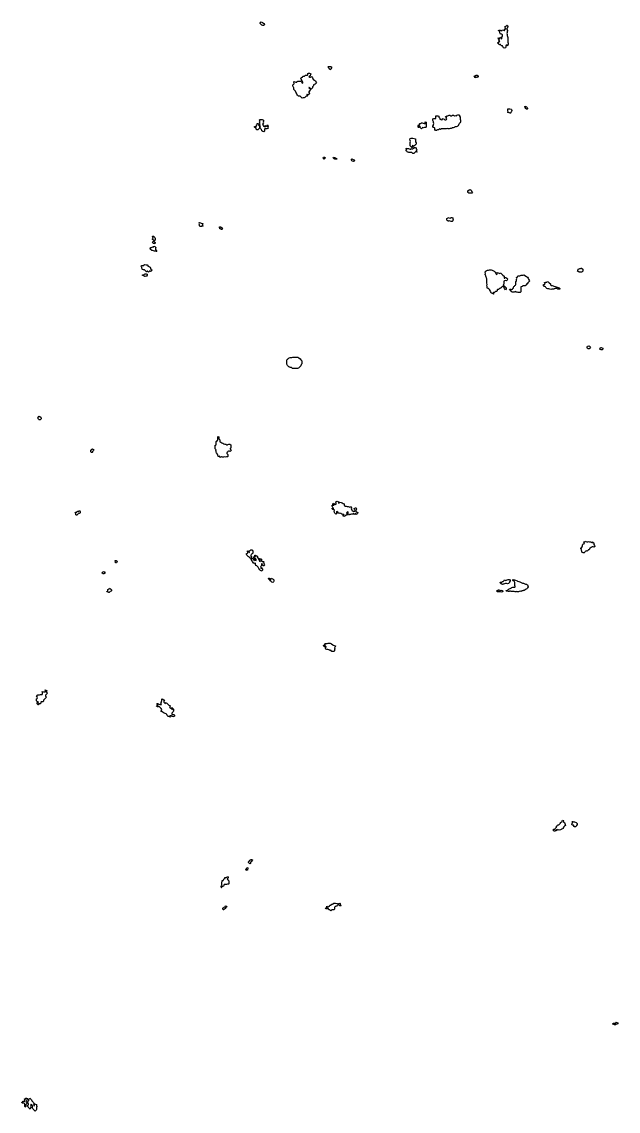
# Model space of a CAD drawing. Extents: x 450006 to 454999, y 6465006 to 6474995.
# Drawn here: x 451222 to 452432, y 6472758 to 6474967 of the extents above; entities that cross this region are included whole.
import ezdxf

# ---------------------------------------------------------------- set-up
doc = ezdxf.new("R2010")
doc.units = 0

msp = doc.modelspace()

# ---------------------------------------------------------------- linework, layer by layer
at = {"layer": '1010'}
for points in [[(451707, 6474961.48), (451705.62, 6474963), (451705.54, 6474964.44), (451705.94, 6474965), (451706.26, 6474965.72), (451707.38, 6474966.6), (451710.46, 6474965), (451712.36, 6474963.62), (451713.64, 6474963), (451714.06, 6474961), (451713, 6474959.7), (451712.72, 6474959.26), (451711, 6474959.12), (451710.74, 6474959.24), (451709, 6474959.74), (451707.66, 6474961), (451707, 6474961.48), (451707, 6474961.48)], [(452189, 6474921.58), (452187.58, 6474923), (452187.58, 6474924.4), (452189, 6474924.4), (452189.6, 6474924.38), (452189.34, 6474926.64), (452191.46, 6474926.52), (452191, 6474927.98), (452189.98, 6474930), (452189, 6474931.9), (452188.22, 6474933.76), (452190.08, 6474933), (452191.98, 6474932), (452191.98, 6474934), (452192.42, 6474935.56), (452194.12, 6474935), (452193.74, 6474933), (452195.94, 6474932.04), (452195.96, 6474934.02), (452195.76, 6474936.22), (452197.42, 6474936.56), (452197.4, 6474938.58), (452197, 6474939.98), (452195, 6474941.58), (452193, 6474941.82), (452191.82, 6474944.16), (452191.98, 6474946), (452191, 6474947.82), (452189, 6474947.98), (452188.74, 6474949.24), (452190.48, 6474949.5), (452192.58, 6474949.4), (452194, 6474949), (452195.98, 6474948), (452196.44, 6474949.54), (452197.66, 6474950.32), (452200.36, 6474949), (452201.32, 6474948.66), (452201.74, 6474950.24), (452201.98, 6474952), (452203.82, 6474952.16), (452203, 6474953.46), (452201.92, 6474956.06), (452202.62, 6474957.36), (452203.98, 6474958), (452205.32, 6474958.66), (452206.46, 6474959.52), (452207.32, 6474959), (452208, 6474957), (452207.32, 6474955), (452207, 6474954.46), (452205.62, 6474953), (452205.74, 6474951), (452207.22, 6474949), (452207, 6474947.82), (452206.74, 6474947), (452206.62, 6474945), (452206.1, 6474943), (452206.28, 6474941), (452206.76, 6474939), (452207.52, 6474937), (452207.82, 6474935), (452207.78, 6474933), (452208, 6474931), (452207.64, 6474929), (452207.66, 6474927), (452207.88, 6474925), (452208.74, 6474923), (452208.64, 6474921), (452207.24, 6474919), (452207, 6474918.16), (452205, 6474919.34), (452204.34, 6474919), (452204, 6474917), (452203.78, 6474915), (452203, 6474914.12), (452201, 6474913.38), (452199, 6474913.52), (452197.52, 6474916.46), (452197, 6474917.64), (452195, 6474917.94), (452193.86, 6474919), (452193, 6474920.22), (452191.76, 6474920.22), (452191, 6474919.98), (452189.98, 6474921), (452189, 6474921.58), (452189, 6474921.58)], [(451845, 6474872.28), (451844.3, 6474873), (451844.12, 6474873.86), (451843.64, 6474875), (451843.94, 6474876.04), (451846.06, 6474875.92), (451848.14, 6474875.84), (451850.32, 6474875), (451850.46, 6474873), (451849, 6474871.52), (451848.78, 6474871.2), (451848.62, 6474871), (451848.38, 6474869.6), (451847, 6474869.36), (451845.86, 6474871), (451845, 6474872.28), (451845, 6474872.28)], [(451773, 6474833.98), (451772.22, 6474835), (451771.98, 6474836), (451771.98, 6474837), (451772.08, 6474837.9), (451772.44, 6474839.54), (451773.78, 6474840.2), (451774.32, 6474841.66), (451773.98, 6474844), (451774.14, 6474845.84), (451776, 6474845), (451777.86, 6474844.12), (451779.86, 6474844.12), (451780.26, 6474845.72), (451781.98, 6474846), (451783.98, 6474846), (451786.08, 6474845.9), (451787.98, 6474846), (451790, 6474845), (451790.28, 6474843), (451791.98, 6474842), (451791.98, 6474844), (451791, 6474845.98), (451789.98, 6474848), (451789, 6474849.98), (451788.24, 6474851.74), (451788.44, 6474853.54), (451790.24, 6474853.74), (451791.74, 6474854.24), (451791.94, 6474856.04), (451793.68, 6474856.3), (451795.66, 6474856.32), (451796.48, 6474857.5), (451797.56, 6474858.42), (451799.78, 6474858.2), (451801.44, 6474858.54), (451801.94, 6474860.04), (451802.16, 6474861.82), (451803.54, 6474862.44), (451805.52, 6474862.46), (451808.08, 6474861), (451807.96, 6474859), (451807, 6474857.66), (451806.62, 6474857), (451805, 6474855.36), (451804.02, 6474855), (451805.52, 6474854.46), (451807.84, 6474854.14), (451807.98, 6474856), (451810, 6474855), (451812, 6474853), (451812.08, 6474851), (451814, 6474849), (451815.98, 6474848), (451818, 6474847), (451818.14, 6474845), (451820.08, 6474843), (451819, 6474841.9), (451818, 6474841), (451817, 6474839.98), (451815, 6474839.7), (451814, 6474839), (451814, 6474837), (451813, 6474835.98), (451812, 6474835), (451812, 6474833), (451811, 6474831.98), (451810, 6474831), (451809, 6474829.98), (451807, 6474831.9), (451805, 6474833.98), (451804.22, 6474833), (451806.08, 6474831), (451808, 6474829), (451807, 6474827.98), (451806.4, 6474827), (451805, 6474825.58), (451804, 6474825), (451804, 6474823), (451805.9, 6474821), (451805, 6474820.08), (451803.9, 6474819), (451803, 6474817.98), (451801, 6474819.86), (451800.16, 6474819), (451802, 6474817), (451801, 6474815.98), (451799, 6474815.9), (451798, 6474815), (451797, 6474813.98), (451796, 6474813), (451795, 6474812.14), (451793, 6474812.12), (451791, 6474811.98), (451789, 6474813.98), (451787, 6474815.98), (451785, 6474815.98), (451783, 6474815.98), (451781, 6474818.06), (451779.98, 6474820), (451779, 6474821.98), (451777.98, 6474824), (451777, 6474825.96), (451775, 6474827.98), (451773.98, 6474829), (451773.98, 6474830), (451773.78, 6474831), (451773.78, 6474832.2), (451773.62, 6474833), (451773, 6474833.98), (451773, 6474833.98)], [(452141, 6474853.66), (452140.14, 6474855), (452139.92, 6474856.06), (452141, 6474856.76), (452141.98, 6474856), (452142.36, 6474857.62), (452143.56, 6474858.42), (452145.44, 6474858.54), (452147.82, 6474857), (452147.82, 6474855), (452147, 6474854.44), (452145.86, 6474854.12), (452145, 6474853.58), (452143.38, 6474854.6), (452143, 6474853.98), (452142.76, 6474853.22), (452141, 6474853.66), (452141, 6474853.66)], [(452209, 6474782.26), (452207.66, 6474783), (452208.2, 6474783.78), (452208.5, 6474785), (452207.98, 6474786), (452207.64, 6474788.34), (452207.84, 6474790.14), (452210.16, 6474789.82), (452211.88, 6474790.1), (452214.74, 6474789.24), (452215.5, 6474789), (452215.84, 6474787), (452215.64, 6474785), (452215, 6474783.98), (452214.24, 6474783), (452213.82, 6474782.16), (452213, 6474781.24), (452212.64, 6474781.34), (452211, 6474781.98), (452209.58, 6474782.4), (452209, 6474782.26), (452209, 6474782.26)], [(452243, 6474792.6), (452242.76, 6474793), (452242.78, 6474793.2), (452242.7, 6474795), (452242.66, 6474795.32), (452244.16, 6474795), (452245.74, 6474794.24), (452247.32, 6474793), (452248.06, 6474791), (452247.82, 6474790.16), (452247, 6474789.32), (452246.5, 6474789.48), (452245, 6474789.48), (452244.14, 6474791), (452243, 6474792.6), (452243, 6474792.6)], [(451695, 6474752.14), (451693.7, 6474753), (451693.72, 6474754.26), (451695, 6474754.28), (451695.44, 6474754.54), (451697.68, 6474754.3), (451698.14, 6474755.84), (451698.34, 6474757.64), (451699.92, 6474758.06), (451699.46, 6474760.52), (451701.76, 6474760.22), (451704.42, 6474759.56), (451705.72, 6474760.26), (451705, 6474761.98), (451704.22, 6474763.76), (451705.68, 6474764.3), (451705, 6474765.98), (451703.98, 6474768), (451705.52, 6474768.46), (451707.32, 6474768.66), (451709.38, 6474768.6), (451712.52, 6474767), (451711.96, 6474765), (451711.76, 6474763), (451712.22, 6474761), (451711, 6474759.94), (451710.32, 6474759), (451711.9, 6474757), (451712.18, 6474755), (451713.7, 6474754.28), (451716.04, 6474753.94), (451715.44, 6474756.54), (451718.54, 6474755), (451719.98, 6474754), (451719.72, 6474756.26), (451720.5, 6474757.48), (451721.34, 6474757), (451721.52, 6474755), (451721.24, 6474753), (451721.54, 6474751), (451721, 6474750.36), (451719, 6474749.42), (451717, 6474749.66), (451715, 6474749.62), (451714.2, 6474749), (451714, 6474747), (451714.36, 6474745), (451713, 6474743.76), (451711, 6474744.3), (451709, 6474745.82), (451707.98, 6474748), (451707, 6474749.52), (451705.4, 6474752.58), (451705.82, 6474754.16), (451706.12, 6474755.86), (451705, 6474758.22), (451703, 6474757.76), (451702.22, 6474757), (451704, 6474755), (451704, 6474753), (451704.24, 6474751), (451703, 6474749.74), (451702.18, 6474749), (451701, 6474747.8), (451699, 6474747.66), (451697.42, 6474749), (451697.48, 6474750.5), (451697.48, 6474751), (451697, 6474751.52), (451696.2, 6474751.78), (451695, 6474752.14), (451695, 6474752.14)], [(452027, 6474751.98), (452026.3, 6474753), (452026.34, 6474753.64), (452026.18, 6474755), (452025.96, 6474756.02), (452026.46, 6474757.52), (452028.48, 6474757.5), (452028.48, 6474759.5), (452029.4, 6474760.58), (452031.38, 6474760.6), (452032.36, 6474761.62), (452034, 6474761.98), (452036.16, 6474761), (452037.9, 6474760.08), (452039.98, 6474760), (452040.04, 6474761.94), (452040.02, 6474763.96), (452042.28, 6474763), (452042, 6474761), (452042, 6474759), (452042, 6474757), (452042, 6474755), (452042, 6474753), (452041, 6474751.98), (452039, 6474752.22), (452037, 6474751.78), (452035, 6474752.22), (452034.22, 6474751), (452033, 6474749.64), (452031, 6474751.86), (452029.86, 6474754.12), (452029, 6474755.94), (452028, 6474755.98), (452028.16, 6474755), (452028.16, 6474753.82), (452028, 6474753), (452028, 6474751.98), (452027, 6474751.98), (452027, 6474751.98)], [(452057, 6474751.98), (452055.98, 6474753), (452055.98, 6474754), (452055.74, 6474755), (452055.74, 6474756.24), (452057.34, 6474756.64), (452057.46, 6474758.52), (452057.78, 6474760.2), (452057.46, 6474762.52), (452057, 6474763.6), (452055.6, 6474766.38), (452055.54, 6474768.44), (452055.98, 6474770), (452057.68, 6474770.3), (452059.76, 6474770.22), (452061.76, 6474770.22), (452061.9, 6474772.08), (452061.66, 6474774.32), (452062.16, 6474775.82), (452063.98, 6474776), (452065.98, 6474776), (452068, 6474775), (452068, 6474773), (452069.76, 6474771), (452070.08, 6474769), (452071.8, 6474768.18), (452073.94, 6474768.04), (452075.66, 6474768.32), (452075.52, 6474770.46), (452078.46, 6474769), (452079.98, 6474768), (452081.98, 6474768), (452083.76, 6474768.22), (452084.1, 6474769.88), (452083, 6474772), (452081.68, 6474774.3), (452084.16, 6474773.82), (452084.16, 6474775.82), (452085.74, 6474776.24), (452087.54, 6474776.44), (452088.66, 6474777.32), (452090, 6474777), (452091.84, 6474776.14), (452094.02, 6474775.96), (452094.66, 6474777.32), (452096.4, 6474777.58), (452098, 6474777), (452099.98, 6474776), (452101.72, 6474776.26), (452103.76, 6474776.22), (452104.52, 6474777.46), (452106.36, 6474777.62), (452108.28, 6474777.7), (452109.62, 6474777), (452110.2, 6474775), (452111.36, 6474773), (452111.32, 6474771), (452111.48, 6474769), (452111.56, 6474767), (452111.98, 6474765), (452111.6, 6474763), (452111, 6474761.98), (452110, 6474761), (452109, 6474759.98), (452108.66, 6474759), (452107.96, 6474757), (452107, 6474755.9), (452106, 6474755), (452105, 6474754.36), (452103, 6474753.9), (452101, 6474753.76), (452100, 6474753), (452099, 6474751.98), (452097, 6474751.82), (452095, 6474751.9), (452094, 6474751), (452093, 6474750.5), (452091, 6474750.08), (452089, 6474749.82), (452087, 6474749.78), (452085, 6474749.94), (452083, 6474749.76), (452081, 6474749.66), (452079, 6474749.76), (452077, 6474749.86), (452075, 6474749.7), (452073, 6474749.68), (452072, 6474749), (452071, 6474748.22), (452069, 6474749.44), (452068.4, 6474749), (452067, 6474747.58), (452065, 6474747.62), (452064.04, 6474747), (452063, 6474746.46), (452061, 6474746.34), (452059.94, 6474748.04), (452059.98, 6474749), (452059.98, 6474750), (452059.5, 6474751), (452059, 6474751.7), (452058, 6474751.98), (452057, 6474751.98), (452057, 6474751.98)], [(452011, 6474713.98), (452009.98, 6474715), (452009.98, 6474716), (452009.98, 6474717), (452010.02, 6474717.96), (452009.98, 6474720), (452009.98, 6474722), (452010.18, 6474723.8), (452009.96, 6474726.02), (452009.28, 6474728.7), (452009.74, 6474730.24), (452011.68, 6474730.3), (452013.46, 6474730.52), (452015.44, 6474730.54), (452017.7, 6474730.28), (452020.44, 6474729), (452020.64, 6474727), (452020.34, 6474725), (452020.36, 6474723), (452022, 6474721), (452022, 6474719), (452021, 6474717.98), (452020, 6474717), (452019, 6474715.98), (452018, 6474715), (452017, 6474713.98), (452015, 6474715.94), (452014.08, 6474715), (452014.08, 6474713.9), (452014.24, 6474713), (452014.24, 6474711.74), (452013, 6474711.74), (452011.74, 6474713), (452011, 6474713.98), (452011, 6474713.98)], [(452003, 6474703.98), (452001.98, 6474705), (452001.98, 6474706), (452001.98, 6474707), (452002.22, 6474707.76), (452001.86, 6474710.12), (452003.98, 6474710), (452006.12, 6474709.86), (452008, 6474709), (452009.62, 6474708.36), (452011.52, 6474708.46), (452011.98, 6474710), (452014, 6474709), (452015.32, 6474708.66), (452015.86, 6474710.12), (452017.82, 6474710.16), (452017.98, 6474712), (452019.98, 6474712), (452022, 6474711), (452022, 6474709), (452024, 6474707), (452023, 6474705.98), (452022, 6474705), (452024, 6474703), (452023, 6474702.22), (452021, 6474703.98), (452020.78, 6474703), (452019, 6474701.28), (452018.46, 6474701), (452017, 6474699.38), (452015, 6474699.64), (452013, 6474701.48), (452011, 6474701.52), (452009, 6474701.5), (452008.44, 6474701.54), (452007, 6474702), (452006.1, 6474701.88), (452005, 6474701.98), (452003.44, 6474703), (452003, 6474703.98), (452003, 6474703.98)], [(451835, 6474688.38), (451833.9, 6474689), (451833.74, 6474690.24), (451833.36, 6474691), (451833.76, 6474692.22), (451835.72, 6474692.26), (451838.38, 6474691), (451837.54, 6474690.44), (451837, 6474690.1), (451836.54, 6474689.44), (451836.12, 6474689), (451835.44, 6474688.54), (451835, 6474688.38), (451835, 6474688.38)], [(451855, 6474689.62), (451853.48, 6474691), (451853.96, 6474692.02), (451855, 6474691.54), (451856.34, 6474691.64), (451858.66, 6474691), (451860.74, 6474689), (451860.3, 6474687.68), (451859, 6474687.84), (451858.12, 6474687.86), (451857, 6474687.9), (451855.32, 6474689), (451855, 6474689.62), (451855, 6474689.62)], [(451891, 6474685.98), (451890.56, 6474687), (451890.8, 6474687.18), (451891, 6474688), (451891.24, 6474688.74), (451894.4, 6474687.58), (451896.52, 6474687), (451896.78, 6474685), (451896.14, 6474683.84), (451895, 6474683.16), (451894.66, 6474683.32), (451893, 6474684.28), (451891.32, 6474685), (451891, 6474685.98), (451891, 6474685.98)], [(452127, 6474620.52), (452126.52, 6474621), (452126.64, 6474621.34), (452126.46, 6474623), (452126.48, 6474623.5), (452127.42, 6474624.56), (452129.38, 6474624.6), (452129.8, 6474626.18), (452131.76, 6474626.22), (452133.8, 6474625), (452134.32, 6474623), (452136.32, 6474621), (452135, 6474619.34), (452133, 6474619.32), (452132.76, 6474619.22), (452131, 6474619.22), (452130.88, 6474619.1), (452129, 6474619.28), (452127.52, 6474620.46), (452127, 6474620.52), (452127, 6474620.52)], [(452085, 6474563.98), (452083.98, 6474565), (452083.98, 6474566), (452083.98, 6474567), (452084.08, 6474567.9), (452085.5, 6474568.48), (452086.38, 6474569.6), (452088, 6474569), (452089.16, 6474568.82), (452091.4, 6474568.58), (452092.02, 6474569.96), (452094.04, 6474569.94), (452096.14, 6474569), (452096.6, 6474567), (452096.74, 6474565), (452096.4, 6474563), (452095, 6474561.92), (452093, 6474561.8), (452091, 6474562.6), (452089, 6474563.18), (452088.66, 6474563.32), (452088, 6474563), (452087.74, 6474562.24), (452087, 6474562.18), (452085.98, 6474563), (452085, 6474563.98), (452085, 6474563.98)], [(451583, 6474551.64), (451582.18, 6474553), (451582.36, 6474553.62), (451582.2, 6474555), (451581.5, 6474556.48), (451582.3, 6474557.68), (451582.04, 6474559.94), (451584.46, 6474559), (451585.98, 6474558), (451588.52, 6474557.46), (451590, 6474557), (451589, 6474555.98), (451588.08, 6474555), (451590, 6474553), (451589, 6474551.98), (451588, 6474551.98), (451587, 6474551.98), (451586.78, 6474551.2), (451585, 6474551.2), (451584.34, 6474551.64), (451583, 6474551.64), (451583, 6474551.64)], [(451625, 6474546.54), (451624.02, 6474547), (451623.58, 6474548.4), (451623.24, 6474549), (451623.24, 6474550.74), (451625.34, 6474550.64), (451628.38, 6474549), (451628.54, 6474547.44), (451628.8, 6474547), (451628.32, 6474545.66), (451627, 6474545.24), (451626.08, 6474545.9), (451625, 6474546.54), (451625, 6474546.54)], [(451489, 6474523.64), (451487.18, 6474525), (451487.34, 6474526.64), (451487.72, 6474527), (451488.18, 6474527.8), (451487.32, 6474530.66), (451487.7, 6474532.28), (451489.96, 6474531), (451492.18, 6474529), (451492.54, 6474527), (451492.54, 6474525.44), (451492.66, 6474525), (451492.5, 6474523.48), (451491, 6474523.32), (451490.8, 6474523.18), (451489, 6474523.64), (451489, 6474523.64)], [(451489, 6474517.34), (451487.42, 6474519), (451487.7, 6474520.28), (451488.6, 6474521), (451488.48, 6474521.5), (451490.24, 6474521), (451492.48, 6474519), (451492.24, 6474517.74), (451491.38, 6474517), (451491.36, 6474516.62), (451491, 6474516.62), (451490.46, 6474517), (451489, 6474517.34), (451489, 6474517.34)], [(451483, 6474505.9), (451482.14, 6474507), (451482.24, 6474507.74), (451483, 6474508.08), (451483.18, 6474508.8), (451485.16, 6474508.82), (451486.28, 6474509.7), (451487.84, 6474510.14), (451489.62, 6474510.36), (451490.1, 6474511.88), (451492.04, 6474511), (451494.04, 6474509), (451493.26, 6474507), (451493.5, 6474505), (451494.68, 6474503), (451495.74, 6474501), (451495, 6474500.78), (451493, 6474501.4), (451491, 6474501.3), (451489, 6474501.9), (451487.38, 6474502.6), (451487, 6474502.62), (451485.72, 6474503), (451485, 6474503.24), (451483.24, 6474505), (451483, 6474505.9), (451483, 6474505.9)], [(451465, 6474469.52), (451464.2, 6474471), (451464.24, 6474471.74), (451465, 6474471.9), (451465.54, 6474472.44), (451467.34, 6474472.64), (451469.66, 6474472.32), (451470.38, 6474473.6), (451471.62, 6474474.36), (451474.18, 6474473.8), (451476.48, 6474473.5), (451478, 6474473), (451478, 6474471), (451479.56, 6474470.42), (451482.66, 6474469), (451482.8, 6474467), (451484.02, 6474465), (451486.14, 6474463), (451485, 6474461.32), (451484.22, 6474461), (451483, 6474460.38), (451481, 6474461.36), (451480.74, 6474461), (451479, 6474459.24), (451477, 6474461.18), (451476.58, 6474461), (451475, 6474459.88), (451473, 6474461.7), (451471, 6474463.58), (451469, 6474463.96), (451467, 6474464.2), (451465.98, 6474465), (451466.08, 6474465.9), (451465.46, 6474467), (451465.38, 6474468.6), (451465.38, 6474469), (451465, 6474469.52), (451465, 6474469.52)], [(451467, 6474452.14), (451466.54, 6474453), (451466.64, 6474453.34), (451467, 6474453.46), (451468.54, 6474453.44), (451469.96, 6474454.02), (451471.22, 6474454.76), (451472.16, 6474455.82), (451474.52, 6474455.46), (451476.34, 6474455), (451476.16, 6474453), (451475.24, 6474451), (451475, 6474450.84), (451473, 6474450), (451471.4, 6474450.6), (451471, 6474450.28), (451470.2, 6474451), (451469, 6474452.32), (451467.7, 6474452.28), (451467, 6474452.14), (451467, 6474452.14)], [(452163, 6474451.8), (452162.54, 6474453), (452162.14, 6474453.84), (452161.9, 6474455), (452162.34, 6474455.64), (452161.96, 6474458.02), (452162.56, 6474459.42), (452162.92, 6474461.06), (452164.62, 6474461.36), (452165.6, 6474462.38), (452166.82, 6474463.16), (452168.78, 6474463.2), (452170.66, 6474463.32), (452172.58, 6474463.4), (452174.38, 6474463.6), (452175.96, 6474463), (452177.76, 6474462.22), (452180.26, 6474461), (452182.04, 6474459), (452183.64, 6474457), (452184.44, 6474455), (452185.46, 6474454.52), (452186.16, 6474455.82), (452185.98, 6474458), (452188.18, 6474457.8), (452190, 6474457), (452191.64, 6474456.34), (452192.3, 6474457.68), (452193.8, 6474457), (452195.8, 6474455), (452197.56, 6474453), (452200.48, 6474451), (452200.62, 6474449), (452200.28, 6474447), (452201.54, 6474446.44), (452201.68, 6474448.3), (452203.62, 6474448.36), (452205.84, 6474447), (452207.68, 6474445), (452207, 6474443.98), (452206.5, 6474443), (452205, 6474441.48), (452203, 6474441.98), (452201, 6474441.62), (452200, 6474441), (452199.96, 6474439), (452199.9, 6474437), (452199.88, 6474435), (452199, 6474433.98), (452198.4, 6474433), (452200, 6474431), (452202.42, 6474429), (452204.4, 6474427), (452204.48, 6474425), (452203, 6474423.36), (452201, 6474425.48), (452199.48, 6474428.5), (452199, 6474429.98), (452197, 6474429.86), (452196, 6474429), (452195, 6474427.98), (452194, 6474427), (452193, 6474425.98), (452191, 6474425.72), (452190, 6474425), (452189, 6474423.98), (452187, 6474423.92), (452186, 6474423), (452186, 6474421), (452185, 6474419.98), (452183, 6474419.98), (452182.1, 6474419), (452181, 6474417.88), (452179, 6474417.66), (452178.32, 6474417), (452179.7, 6474415), (452179, 6474413.98), (452177, 6474415.66), (452175, 6474416.14), (452173.98, 6474418), (452173, 6474419.98), (452171.98, 6474422), (452171, 6474423.64), (452169, 6474426.02), (452167, 6474426), (452165.98, 6474428), (452165.92, 6474430.06), (452165.58, 6474432.4), (452165.98, 6474434), (452165.62, 6474436.36), (452165.42, 6474438.56), (452165.6, 6474440.38), (452165.56, 6474442.42), (452165.4, 6474444.58), (452165, 6474445.52), (452164.42, 6474447), (452164.34, 6474447.64), (452164.26, 6474449), (452163.38, 6474450.6), (452163.42, 6474451), (452163, 6474451.8), (452163, 6474451.8)], [(452351, 6474459.54), (452349.54, 6474461), (452349.72, 6474462.26), (452349.82, 6474463), (452350.26, 6474463.72), (452350.82, 6474465.16), (452352.54, 6474465.44), (452353.88, 6474466.1), (452355.32, 6474466.66), (452356.78, 6474467.2), (452357.54, 6474467), (452360.26, 6474465), (452360.18, 6474463), (452360, 6474461), (452359, 6474459.74), (452357, 6474459.16), (452356.78, 6474459.2), (452355, 6474459.22), (452354.78, 6474459.2), (452353, 6474459.16), (452352.44, 6474459.54), (452351, 6474459.54), (452351, 6474459.54)], [(452213, 6474421.48), (452211.48, 6474423), (452211.76, 6474424.22), (452213, 6474424.42), (452214.08, 6474423.9), (452216.04, 6474423.94), (452217.58, 6474424.4), (452217.82, 6474426.16), (452219.34, 6474426.64), (452219.58, 6474428.4), (452220.32, 6474429.66), (452221.6, 6474430.38), (452221.88, 6474432.1), (452223.68, 6474432.3), (452223.84, 6474434.14), (452223.92, 6474436.06), (452223.94, 6474438.04), (452223.98, 6474440), (452225.42, 6474440.56), (452225.54, 6474442.44), (452225.7, 6474444.28), (452225.84, 6474446.14), (452225.72, 6474448.26), (452227.4, 6474448.58), (452227.7, 6474450.28), (452228.64, 6474451.34), (452230.54, 6474451.44), (452232.4, 6474451.58), (452233.54, 6474452.44), (452235.18, 6474452.8), (452237.34, 6474452.64), (452238.82, 6474453.16), (452240.74, 6474453.24), (452241.62, 6474453), (452244.64, 6474451), (452245.98, 6474450), (452248, 6474449), (452249.12, 6474447), (452249.66, 6474445), (452251.4, 6474443), (452251.52, 6474441), (452251, 6474439.86), (452250.28, 6474439), (452249, 6474437.64), (452248.38, 6474437), (452247, 6474435.48), (452246.14, 6474435), (452245.24, 6474433), (452245, 6474432.3), (452243, 6474431.5), (452241, 6474431.54), (452239, 6474431.24), (452238.4, 6474431), (452237, 6474429.64), (452235, 6474429.2), (452234.6, 6474429), (452234.26, 6474427), (452234.24, 6474425), (452234.16, 6474423), (452234.34, 6474421), (452234.32, 6474419), (452233, 6474417.92), (452231, 6474417.76), (452229, 6474417.96), (452227, 6474418.26), (452225, 6474418.3), (452223, 6474419.6), (452222, 6474419), (452221, 6474418.36), (452219, 6474418.5), (452217.66, 6474418.32), (452217, 6474418.28), (452215.82, 6474419), (452215, 6474420.02), (452213.98, 6474421), (452213, 6474421.48), (452213, 6474421.48)], [(452281, 6474429.98), (452279.98, 6474431), (452279.98, 6474432), (452279.98, 6474433), (452279.98, 6474434), (452281.98, 6474434), (452283.54, 6474434.44), (452283, 6474435.7), (452282.1, 6474437.88), (452283.98, 6474438), (452285.32, 6474438.66), (452287.22, 6474438.76), (452287.76, 6474440.22), (452289.86, 6474439), (452292, 6474437), (452294.2, 6474435), (452294.4, 6474433), (452295.76, 6474432.22), (452297.98, 6474432), (452300, 6474431), (452301.54, 6474430.44), (452303.98, 6474430), (452306, 6474429), (452307.7, 6474428.28), (452309.96, 6474428.02), (452312.02, 6474427), (452314, 6474425), (452313, 6474424.74), (452311, 6474424.74), (452309, 6474424.6), (452307, 6474425.64), (452305, 6474425.7), (452303, 6474425.5), (452302, 6474425), (452301, 6474424.58), (452299, 6474424.24), (452297, 6474424.46), (452295, 6474423.82), (452293, 6474424.34), (452291, 6474425.24), (452289, 6474425.38), (452287, 6474425.74), (452285.74, 6474427), (452285, 6474427.98), (452283.98, 6474429), (452283, 6474429.98), (452282, 6474429.98), (452281, 6474429.98), (452281, 6474429.98)], [(452369, 6474304.7), (452368.76, 6474305), (452368.78, 6474305.2), (452368.74, 6474307), (452368.72, 6474307.26), (452369.4, 6474308.58), (452370.84, 6474309.14), (452372.74, 6474309.24), (452373.28, 6474309), (452375.38, 6474307), (452375, 6474305.78), (452374.46, 6474305), (452373.98, 6474304), (452373, 6474303.46), (452372.74, 6474303.24), (452371, 6474303.6), (452369.46, 6474304.52), (452369, 6474304.7), (452369, 6474304.7)], [(452395, 6474302.16), (452394.76, 6474303), (452394.74, 6474303.24), (452395, 6474303.82), (452395.42, 6474304.56), (452395.58, 6474306.4), (452397.5, 6474306.48), (452400.36, 6474305), (452400.54, 6474303), (452400.2, 6474301.78), (452399, 6474301.5), (452398.6, 6474301.38), (452397, 6474301.32), (452396, 6474301.98), (452395, 6474302.16), (452395, 6474302.16)], [(451761, 6474269.92), (451760.2, 6474271), (451759.92, 6474272.06), (451759.68, 6474273), (451759.68, 6474274.3), (451759.5, 6474276.48), (451759.5, 6474278.48), (451759.5, 6474280.48), (451760.04, 6474281.94), (451761.44, 6474282.54), (451762.08, 6474283.9), (451763.56, 6474284.42), (451764.54, 6474285.44), (451766.26, 6474285.72), (451768.22, 6474285.76), (451769.98, 6474286), (451771.64, 6474286.34), (451773.52, 6474286.46), (451775.54, 6474286.44), (451777.68, 6474286.3), (451779.56, 6474286.42), (451781.72, 6474286.26), (451784.26, 6474285), (451786.4, 6474283), (451788.32, 6474281), (451789.74, 6474279), (451790.08, 6474277), (451790.14, 6474275), (451789.88, 6474273), (451789, 6474271.98), (451788.4, 6474271), (451788.06, 6474269), (451787, 6474267.92), (451786.02, 6474267), (451785, 6474265.96), (451784, 6474265), (451783, 6474264.18), (451781, 6474263.9), (451779, 6474263.8), (451777, 6474263.6), (451775, 6474263.64), (451773, 6474263.74), (451771, 6474263.88), (451769, 6474265.54), (451767, 6474265.72), (451766, 6474265.98), (451765, 6474266.24), (451763.98, 6474267), (451763, 6474267.82), (451761.82, 6474269), (451761, 6474269.92), (451761, 6474269.92)], [(451255, 6474162.44), (451254.66, 6474163), (451254.74, 6474163.24), (451255, 6474163.38), (451255.54, 6474164.44), (451255.76, 6474166.22), (451257.28, 6474166.7), (451260.54, 6474165), (451261.4, 6474163), (451261, 6474161.64), (451260.64, 6474161), (451259.96, 6474160.02), (451259, 6474159.46), (451258.32, 6474159.66), (451257, 6474159.78), (451255.96, 6474161), (451255, 6474162.44), (451255, 6474162.44)], [(451615, 6474099.98), (451613.98, 6474101), (451613.98, 6474102), (451613.98, 6474103), (451613.98, 6474104), (451613.98, 6474106), (451613.98, 6474108), (451615.66, 6474108.32), (451615.98, 6474110), (451615.98, 6474112), (451615.98, 6474114), (451616.32, 6474115.66), (451617.98, 6474116), (451617.98, 6474118), (451619.98, 6474118), (451619.98, 6474120), (451619.98, 6474122), (451619.98, 6474124), (451619.98, 6474126), (451622, 6474125), (451622, 6474123), (451622, 6474121), (451624, 6474119), (451624, 6474117), (451624, 6474115), (451625.98, 6474114), (451628, 6474113), (451629.98, 6474112), (451632, 6474111), (451633.98, 6474110), (451635.84, 6474110.14), (451638.14, 6474109), (451639.46, 6474108.52), (451640.26, 6474109.72), (451641.86, 6474110.12), (451643.98, 6474110), (451646, 6474109), (451646, 6474107), (451646.22, 6474105), (451646.26, 6474103), (451645, 6474101.48), (451644.44, 6474101), (451645.7, 6474099), (451646.38, 6474097), (451645, 6474095.6), (451643, 6474095.68), (451641, 6474095.7), (451640.04, 6474095), (451639, 6474093.94), (451638.16, 6474093), (451638.2, 6474091), (451640, 6474089), (451640, 6474087), (451640.08, 6474085), (451639, 6474084.54), (451637, 6474084.76), (451635, 6474083.54), (451633, 6474084.36), (451631, 6474083.96), (451629, 6474083.94), (451627, 6474084.38), (451625, 6474083.32), (451623, 6474085.68), (451621.64, 6474085), (451621, 6474084.82), (451620.6, 6474085.38), (451619.52, 6474088.46), (451619, 6474089.6), (451617, 6474092.46), (451615.98, 6474094), (451615.98, 6474095), (451615.98, 6474096), (451615.84, 6474097), (451615.84, 6474098.14), (451615.96, 6474099), (451615, 6474099.98), (451615, 6474099.98)], [(451363, 6474093.32), (451361.82, 6474095), (451361.96, 6474096.02), (451361.96, 6474097), (451361.7, 6474098.28), (451363.2, 6474098.78), (451364.16, 6474099.82), (451365.56, 6474100.42), (451368.22, 6474099), (451367.4, 6474097), (451367, 6474096.58), (451366.22, 6474095.76), (451365.62, 6474095), (451365.74, 6474094.24), (451365, 6474093.6), (451364.66, 6474093.32), (451363, 6474093.32), (451363, 6474093.32)], [(451853, 6473977.58), (451851.56, 6473979), (451851.56, 6473980.42), (451853, 6473980.42), (451853.98, 6473980), (451853, 6473981.7), (451851.7, 6473984.28), (451851.62, 6473986.36), (451853.78, 6473986.2), (451855.74, 6473986.24), (451855, 6473987.56), (451853, 6473987.98), (451852.6, 6473989.38), (451853.56, 6473990.42), (451856.42, 6473989), (451857.98, 6473988), (451859.54, 6473988.44), (451859.64, 6473990.34), (451859.32, 6473992.66), (451859.92, 6473994.06), (451861.48, 6473994.5), (451864.5, 6473993), (451864.4, 6473991), (451865.98, 6473990), (451865.98, 6473992), (451867.4, 6473992.58), (451870, 6473991.98), (451872, 6473991), (451873.82, 6473990.16), (451876.16, 6473989), (451876.16, 6473987), (451876.62, 6473985), (451877.74, 6473984.24), (451879.82, 6473984.16), (451881.98, 6473984), (451883.98, 6473984), (451886, 6473983), (451887.34, 6473982.64), (451888.24, 6473983.74), (451889.58, 6473983), (451890.64, 6473981), (451890.28, 6473979), (451891.56, 6473977), (451892.36, 6473975), (451893.98, 6473974), (451895.76, 6473974.22), (451897.82, 6473974.16), (451897.98, 6473976), (451897, 6473977.84), (451896.24, 6473979.74), (451897.38, 6473980.6), (451898.62, 6473981.36), (451899.76, 6473981), (451901.52, 6473979), (451901, 6473978.08), (451900.46, 6473977), (451899.68, 6473975), (451900.16, 6473973), (451901.98, 6473972), (451904, 6473971), (451903, 6473969.98), (451902.2, 6473969), (451901, 6473967.78), (451899, 6473969.92), (451898.6, 6473969), (451897, 6473967.38), (451895, 6473969.98), (451894.04, 6473969), (451893, 6473968.5), (451891, 6473968.1), (451889, 6473967.74), (451887, 6473967.52), (451886, 6473967), (451885, 6473966.24), (451883.98, 6473968), (451883.94, 6473970.04), (451883.9, 6473972.08), (451883, 6473973.76), (451882.66, 6473973), (451881, 6473971.32), (451880.66, 6473971), (451882, 6473969), (451881.62, 6473967), (451881, 6473966.14), (451879, 6473965.98), (451878.22, 6473965), (451877, 6473964.16), (451875, 6473963.4), (451873.46, 6473966.52), (451875.76, 6473966.22), (451875, 6473967.24), (451873, 6473967.88), (451871, 6473968.34), (451869, 6473969.7), (451867, 6473969.92), (451865, 6473969.82), (451863, 6473971.98), (451861, 6473973.32), (451860.5, 6473973), (451860.4, 6473971), (451860.36, 6473969), (451859, 6473968.12), (451857, 6473969.98), (451856.12, 6473971.86), (451855.96, 6473974.02), (451856.02, 6473975), (451855.54, 6473976.44), (451855.98, 6473977), (451855, 6473977.98), (451854.42, 6473977.56), (451853, 6473977.58), (451853, 6473977.58)], [(451331, 6473969.94), (451330.54, 6473971), (451330.54, 6473971.44), (451331, 6473971.52), (451331.76, 6473972.22), (451333.5, 6473972.48), (451334.3, 6473973.68), (451335.46, 6473974.52), (451337.76, 6473974.22), (451338.5, 6473975.48), (451339.56, 6473975), (451340.24, 6473973), (451340.56, 6473971), (451339, 6473969.7), (451337, 6473969.98), (451336.66, 6473969), (451335, 6473967.32), (451334.42, 6473967), (451333.5, 6473966.48), (451333, 6473966.28), (451331.56, 6473967), (451331.56, 6473968.42), (451331.34, 6473969), (451331, 6473969.94), (451331, 6473969.94)], [(452357, 6473895.82), (452356.44, 6473897), (452355.82, 6473898.16), (452355.74, 6473899), (452356.22, 6473899.76), (452357.76, 6473900.22), (452358.26, 6473901.72), (452359.22, 6473902.76), (452359.32, 6473904.66), (452359.66, 6473906.32), (452360.48, 6473907.5), (452361.38, 6473908.6), (452363.34, 6473908.64), (452363, 6473909.58), (452361.84, 6473912.14), (452364.1, 6473911.88), (452364.44, 6473913.54), (452366.22, 6473913), (452367.82, 6473912.16), (452369.94, 6473912.04), (452371.46, 6473912.52), (452373.58, 6473912.4), (452375.9, 6473912.08), (452378.08, 6473911), (452379.64, 6473910.34), (452379.98, 6473912), (452382, 6473911), (452382.34, 6473909), (452382.18, 6473907), (452383.54, 6473905), (452384.64, 6473903), (452383, 6473901.64), (452381, 6473902.14), (452379, 6473901.9), (452377.68, 6473901), (452377, 6473900.46), (452375, 6473899.38), (452374.5, 6473899), (452373.48, 6473897), (452373, 6473896.16), (452371, 6473895.9), (452370.6, 6473895), (452369, 6473893.38), (452367, 6473893.98), (452366.2, 6473893), (452365, 6473892.3), (452364.04, 6473891), (452363, 6473889.92), (452361, 6473889.6), (452359, 6473890.32), (452358.36, 6473891), (452358.28, 6473891.7), (452357.78, 6473893), (452357.52, 6473894.46), (452357.32, 6473895), (452357, 6473895.82), (452357, 6473895.82)], [(451679, 6473884.28), (451678.16, 6473885), (451677.8, 6473886.18), (451677.8, 6473887), (451677.74, 6473888.24), (451679.38, 6473888.6), (451680.2, 6473889.78), (451679.54, 6473892.44), (451679.92, 6473894.06), (451682.16, 6473893), (451682.3, 6473891), (451683.7, 6473890.28), (451683.46, 6473892.52), (451683.66, 6473894.32), (451685.32, 6473894.66), (451686.36, 6473895.62), (451688.32, 6473895.66), (451690, 6473895), (451690.4, 6473893), (451690.4, 6473891), (451690.48, 6473889), (451689, 6473887.52), (451688, 6473887), (451687, 6473885.82), (451686.44, 6473885), (451686.5, 6473883), (451687.8, 6473881), (451688.08, 6473879), (451689.88, 6473878.1), (451692.44, 6473877), (451692.12, 6473875), (451693.96, 6473874.02), (451693.98, 6473876), (451696, 6473875), (451697.64, 6473874.34), (451697.58, 6473876.4), (451697, 6473877.76), (451695, 6473877.4), (451693, 6473880.04), (451692, 6473881.98), (451694.38, 6473881.6), (451695.98, 6473882), (451695, 6473883.98), (451694.62, 6473885.36), (451695.64, 6473885), (451698.34, 6473883.64), (451700, 6473883), (451699.66, 6473881), (451701.96, 6473879), (451702.18, 6473877), (451704, 6473875), (451703.68, 6473873), (451705.86, 6473872.12), (451705.98, 6473874), (451705, 6473875.98), (451704.34, 6473877.64), (451705.68, 6473878.3), (451708.3, 6473877), (451708.12, 6473875), (451708, 6473873), (451709.66, 6473872.32), (451711.98, 6473872), (451713.92, 6473871), (451713, 6473869.98), (451712, 6473869), (451713.9, 6473867), (451714.14, 6473865), (451713, 6473863.76), (451711, 6473863.42), (451709.42, 6473866.56), (451709, 6473867.98), (451708.12, 6473867), (451708.5, 6473865), (451707.66, 6473863), (451707, 6473861.9), (451706.46, 6473861), (451706.74, 6473859), (451707.98, 6473858), (451707.98, 6473860), (451709.68, 6473859), (451710, 6473857), (451710.06, 6473855), (451709, 6473853.52), (451708, 6473853), (451707, 6473852.74), (451706.18, 6473853.8), (451705, 6473855.5), (451703, 6473857.9), (451701.42, 6473860.56), (451701, 6473861.4), (451699, 6473863.24), (451697, 6473864.36), (451695.88, 6473866.1), (451695.78, 6473868.2), (451695, 6473869.42), (451694.44, 6473869), (451693, 6473867.96), (451691, 6473870.44), (451689.82, 6473872.16), (451689, 6473873.58), (451687.32, 6473876.66), (451687, 6473877.54), (451685, 6473879.32), (451683.54, 6473881), (451683, 6473881.6), (451682.32, 6473881.66), (451681, 6473882.34), (451680.4, 6473883), (451679, 6473884.28), (451679, 6473884.28)], [(451413, 6473869.78), (451411.7, 6473871), (451411.86, 6473872.12), (451411.58, 6473873), (451411.7, 6473874.28), (451413.74, 6473874.24), (451415.72, 6473873), (451415.62, 6473872.36), (451415, 6473871.74), (451414.8, 6473871.18), (451414.66, 6473871), (451414.14, 6473869.84), (451413, 6473869.78), (451413, 6473869.78)], [(451385, 6473848.32), (451384.62, 6473849), (451384.62, 6473849.36), (451385, 6473849.8), (451385.46, 6473850.52), (451386.26, 6473851.72), (451388.38, 6473851.6), (451390.2, 6473851), (451390.32, 6473849), (451390.32, 6473847.66), (451389, 6473848.16), (451388.56, 6473847.42), (451387, 6473847.18), (451386.32, 6473847.66), (451385, 6473848.32), (451385, 6473848.32)], [(451723, 6473836.36), (451722.66, 6473837), (451722.34, 6473837.64), (451723, 6473838.22), (451723.8, 6473838.18), (451726.22, 6473837), (451726.2, 6473835), (451727.36, 6473834.62), (451727.22, 6473836.76), (451727.74, 6473838.24), (451730.24, 6473837), (451731.76, 6473836.22), (451733.36, 6473835), (451733.16, 6473833), (451733, 6473832.36), (451732.5, 6473831), (451731, 6473829.66), (451729, 6473830.68), (451728.66, 6473831), (451727, 6473832.42), (451726.12, 6473833), (451725, 6473834.2), (451724.2, 6473835), (451723, 6473836.36), (451723, 6473836.36)], [(452193, 6473828.28), (452192.42, 6473829), (452192.06, 6473829.92), (452193, 6473830.18), (452193.42, 6473830.56), (452195.5, 6473830.48), (452196.46, 6473831.52), (452198.4, 6473831.58), (452199.32, 6473832.66), (452200.26, 6473833.72), (452200.84, 6473835.14), (452201.34, 6473835), (452204.04, 6473833.94), (452205.48, 6473834.5), (452206.8, 6473835.18), (452208.26, 6473835.72), (452210.3, 6473835.68), (452212.58, 6473835), (452212.8, 6473833), (452211.32, 6473831), (452211, 6473829.4), (452210.88, 6473829), (452209, 6473827.7), (452207, 6473827.26), (452205, 6473827.66), (452203, 6473827.58), (452201, 6473827.22), (452200.82, 6473827), (452199, 6473826.26), (452197.8, 6473826.18), (452197, 6473825.8), (452195.68, 6473826.3), (452195, 6473826.64), (452194.02, 6473827), (452193, 6473828.28), (452193, 6473828.28)], [(452205, 6473812), (452204.28, 6473813), (452204.7, 6473813.28), (452205, 6473813.48), (452206.56, 6473813.42), (452207.58, 6473814.4), (452208.46, 6473815.52), (452209.62, 6473816.36), (452210.82, 6473817.16), (452212.48, 6473817.5), (452213.84, 6473818.14), (452215.12, 6473818.86), (452216.28, 6473819.7), (452217.84, 6473820.14), (452219.98, 6473820), (452221.86, 6473820.12), (452223.04, 6473820.94), (452223, 6473821.32), (452222.16, 6473823.82), (452221.8, 6473826.18), (452221.88, 6473828.1), (452222.02, 6473829.96), (452221, 6473832.22), (452219, 6473832.8), (452218.34, 6473833.64), (452218.26, 6473835.72), (452220.4, 6473835), (452221.22, 6473834.76), (452223.48, 6473834.5), (452226.62, 6473833), (452227.38, 6473832.6), (452230.26, 6473831.72), (452232.48, 6473831), (452233.44, 6473830.54), (452236.54, 6473829), (452237.44, 6473828.54), (452239.98, 6473828), (452242.16, 6473827), (452243.58, 6473826.4), (452245.88, 6473826.1), (452247.82, 6473825), (452248.58, 6473823), (452248.82, 6473821), (452248.02, 6473819), (452247, 6473817.46), (452246.24, 6473817), (452245, 6473816.28), (452243, 6473815.18), (452242.76, 6473815), (452241, 6473813.46), (452239, 6473813.48), (452238.16, 6473813), (452237, 6473812.44), (452235, 6473811.42), (452233, 6473811.88), (452231, 6473811.64), (452229.86, 6473811), (452229, 6473810.58), (452227, 6473810.84), (452225, 6473811.16), (452224, 6473811), (452223, 6473810.82), (452221, 6473811.22), (452219, 6473811.2), (452217, 6473811.24), (452215, 6473811.56), (452213, 6473812.22), (452211, 6473811.82), (452210.4, 6473811.58), (452209, 6473811.68), (452207.94, 6473812.04), (452207, 6473811.98), (452206.08, 6473811.9), (452205, 6473812), (452205, 6473812)], [(451395, 6473810.76), (451394.74, 6473811), (451394.74, 6473811.24), (451395, 6473811.18), (451396.38, 6473811.6), (451396.32, 6473813.66), (451396.74, 6473815.24), (451397.72, 6473816.26), (451399.2, 6473816.78), (451400.14, 6473817.84), (451402.12, 6473817), (451403.88, 6473815), (451403.9, 6473813), (451403, 6473812), (451401, 6473811.22), (451400.56, 6473811), (451399.6, 6473810.38), (451399, 6473809.42), (451398.6, 6473809.38), (451397, 6473809.86), (451395.48, 6473810.5), (451395, 6473810.76), (451395, 6473810.76)], [(452187, 6473810.42), (452186.26, 6473811), (452186.24, 6473811.74), (452185.78, 6473813), (452186.52, 6473813.46), (452188.46, 6473813.52), (452188.76, 6473815.22), (452189.4, 6473815), (452192.24, 6473813.74), (452194.16, 6473813.82), (452196.84, 6473813.14), (452197.34, 6473813), (452198.02, 6473811), (452197, 6473810.8), (452195, 6473810.3), (452193, 6473810.58), (452191.24, 6473810.74), (452191, 6473810.7), (452189.2, 6473810.78), (452189, 6473810.74), (452187.56, 6473810.42), (452187, 6473810.42), (452187, 6473810.42)], [(451835, 6473699.7), (451833.98, 6473701), (451834.32, 6473701.66), (451835, 6473702.28), (451835.44, 6473702.54), (451837.94, 6473702.04), (451837, 6473703.98), (451836.46, 6473705.52), (451838.08, 6473705.9), (451839.98, 6473706), (451841.76, 6473706.22), (451843.52, 6473706.46), (451845.58, 6473706.4), (451847.54, 6473706.44), (451850.44, 6473705), (451852.62, 6473703), (451853.66, 6473702.32), (451855.78, 6473702.2), (451858.06, 6473701), (451857.5, 6473699), (451857, 6473697.98), (451856.58, 6473697), (451856.66, 6473695), (451856.36, 6473693), (451856, 6473691), (451855, 6473689.98), (451853, 6473689.82), (451851, 6473689.9), (451849, 6473692.26), (451847, 6473692.04), (451845, 6473693.24), (451843, 6473693.96), (451841, 6473693.58), (451839, 6473694.32), (451837.98, 6473696), (451837.98, 6473698), (451839.32, 6473698.66), (451839.42, 6473699), (451839, 6473699.94), (451838.54, 6473699.44), (451837, 6473699.44), (451836.28, 6473699.7), (451835, 6473699.7), (451835, 6473699.7)], [(451253, 6473583.92), (451252.32, 6473585), (451252.36, 6473585.62), (451253, 6473585.86), (451253.74, 6473586.24), (451255.66, 6473586.32), (451255, 6473587.98), (451253, 6473588.22), (451252.02, 6473589.96), (451252.16, 6473591.82), (451252.08, 6473593.9), (451253.36, 6473594.62), (451253.98, 6473596), (451253, 6473597.54), (451252.04, 6473599.94), (451253.74, 6473600.24), (451253.96, 6473602.02), (451255.82, 6473602.16), (451257.76, 6473602.22), (451259.68, 6473602.3), (451261.48, 6473602.5), (451263.52, 6473602.46), (451264.1, 6473603.88), (451263.98, 6473606), (451263.64, 6473608.34), (451265.82, 6473608.16), (451267.74, 6473608.24), (451269.94, 6473608.04), (451269.98, 6473610), (451269.64, 6473612.34), (451272.66, 6473611), (451271.82, 6473609), (451272.04, 6473607), (451274.06, 6473605), (451273, 6473603.82), (451272.32, 6473603), (451271, 6473601.66), (451270, 6473601), (451270, 6473599), (451272.08, 6473597), (451271, 6473595.92), (451270.2, 6473595), (451269, 6473593.66), (451268.38, 6473593), (451267, 6473591.54), (451266.36, 6473591), (451266.1, 6473589), (451265, 6473587.56), (451263, 6473587.48), (451261, 6473587.48), (451260.62, 6473587), (451260.62, 6473585), (451259, 6473583.64), (451257, 6473583.66), (451256.5, 6473583.48), (451256.16, 6473583), (451256.16, 6473581.82), (451255, 6473581.82), (451253.92, 6473583), (451253, 6473583.92), (451253, 6473583.92)], [(451497, 6473577.54), (451495.54, 6473579), (451495.74, 6473580.24), (451497, 6473580.22), (451498.18, 6473579.8), (451497, 6473582.06), (451495.82, 6473584.16), (451497.86, 6473584.12), (451500.32, 6473583), (451501.98, 6473582), (451503.54, 6473582.44), (451505.44, 6473582.54), (451505, 6473583.98), (451503.98, 6473586), (451505.4, 6473586.58), (451505.66, 6473588.32), (451505.9, 6473590.08), (451505.96, 6473592.02), (451505.88, 6473594.1), (451508.32, 6473593), (451509.98, 6473592), (451511.54, 6473591), (451511, 6473589.98), (451510, 6473589), (451510.4, 6473587), (451512.22, 6473585), (451513.58, 6473584.4), (451513.8, 6473586.18), (451516.18, 6473585), (451518.06, 6473583), (451520, 6473581), (451521.98, 6473580), (451523.62, 6473579), (451523, 6473578.34), (451521.64, 6473577), (451524.02, 6473575), (451526.08, 6473573), (451527.98, 6473572), (451527, 6473573.98), (451526.04, 6473575.94), (451528, 6473575), (451529.58, 6473573), (451530, 6473571), (451530, 6473569), (451529, 6473568.22), (451528.1, 6473567), (451527, 6473565.66), (451526.16, 6473565), (451526.16, 6473563), (451527.98, 6473562), (451530.24, 6473561.74), (451531.9, 6473561), (451531.66, 6473559), (451531, 6473557.58), (451529, 6473557.72), (451527, 6473557.82), (451525, 6473559.98), (451523, 6473559.6), (451522.08, 6473559), (451523.48, 6473557), (451523, 6473556.54), (451521, 6473557.9), (451519, 6473558.28), (451517, 6473559.98), (451515.98, 6473562), (451515, 6473563.52), (451513, 6473564.02), (451511, 6473564.64), (451509, 6473566), (451507, 6473567.66), (451505, 6473567.98), (451504.44, 6473569.54), (451505.66, 6473570.32), (451505.78, 6473572.2), (451505, 6473573.9), (451503, 6473575.9), (451501.9, 6473577), (451501, 6473577.56), (451500.04, 6473577.94), (451499, 6473577.94), (451498.44, 6473577.54), (451497, 6473577.54), (451497, 6473577.54)], [(452301, 6473326.12), (452300.16, 6473327), (452300.34, 6473327.64), (452300.34, 6473329), (452300.6, 6473329.38), (452302.52, 6473329.46), (452304.18, 6473329.8), (452304.68, 6473331.3), (452305.56, 6473332.42), (452306.46, 6473333.52), (452306.58, 6473335.4), (452307.9, 6473336.08), (452308.44, 6473337.54), (452309.98, 6473338), (452311.36, 6473338.62), (452312.54, 6473339.44), (452313.64, 6473340.34), (452314.56, 6473341.42), (452314.88, 6473343.1), (452316.34, 6473343.64), (452317.34, 6473344.64), (452318.28, 6473345.7), (452318.46, 6473347.52), (452320.74, 6473347.24), (452321.36, 6473347), (452321, 6473346.26), (452320.28, 6473345), (452322.52, 6473343), (452323.22, 6473341), (452323.92, 6473339), (452324.58, 6473337), (452323, 6473335.4), (452322.22, 6473335), (452321, 6473333.76), (452320.66, 6473333), (452319.7, 6473331), (452319, 6473330.44), (452317, 6473329.32), (452316.02, 6473329), (452315, 6473327.96), (452313, 6473327.82), (452311, 6473328.3), (452309, 6473327.76), (452307, 6473328.6), (452305.86, 6473327), (452305.96, 6473326.02), (452305, 6473326.46), (452303.94, 6473326.04), (452303, 6473325.64), (452302.2, 6473325.78), (452301, 6473326.12), (452301, 6473326.12)], [(452339, 6473337.94), (452337.98, 6473339), (452337.82, 6473340.16), (452338.32, 6473341), (452338.66, 6473341.32), (452339.36, 6473342.62), (452339, 6473343.94), (452338.6, 6473345.38), (452340.04, 6473345), (452341.32, 6473344.66), (452343.42, 6473344.56), (452346.56, 6473343), (452348.66, 6473341), (452348.74, 6473339), (452347.38, 6473337), (452347, 6473336.44), (452345.88, 6473335), (452345, 6473334.58), (452343, 6473334.26), (452342.06, 6473335), (452341.72, 6473336.26), (452341.98, 6473337), (452341, 6473337.66), (452340.28, 6473337.7), (452339, 6473337.94), (452339, 6473337.94)], [(451683, 6473259.84), (451682.38, 6473261), (451681.84, 6473262.14), (451681.6, 6473263), (451682.22, 6473263.76), (451683.64, 6473264.34), (451683.86, 6473266.12), (451685.28, 6473266.7), (451686.16, 6473267.82), (451688.08, 6473267.9), (451690.18, 6473267), (451689, 6473265.44), (451688.82, 6473265), (451687, 6473263.16), (451686.78, 6473263), (451686.24, 6473261.74), (451686, 6473261), (451685.82, 6473260.16), (451685, 6473259.32), (451684.14, 6473259.84), (451683, 6473259.84), (451683, 6473259.84)], [(451677, 6473245.42), (451676.3, 6473247), (451676.38, 6473247.6), (451677, 6473248.42), (451677.48, 6473248.5), (451677.86, 6473250.12), (451678.34, 6473251.64), (451680.54, 6473251), (451680.56, 6473249), (451680, 6473247.98), (451679.68, 6473247), (451679.66, 6473246.32), (451679, 6473246.22), (451677.66, 6473246.32), (451677, 6473245.42), (451677, 6473245.42)], [(451627, 6473210.66), (451626.84, 6473211), (451626.82, 6473211.16), (451626.42, 6473213), (451626.24, 6473213.74), (451626.86, 6473215.12), (451627.84, 6473216.14), (451627.92, 6473218.06), (451627.94, 6473220.04), (451627.72, 6473222.26), (451628.38, 6473223.6), (451628.7, 6473225.28), (451630.56, 6473225.42), (451631.36, 6473226.62), (451632.16, 6473227.82), (451632.48, 6473229.5), (451634.22, 6473229.76), (451634.14, 6473231.84), (451636.24, 6473231.74), (451637.7, 6473232.28), (451638.52, 6473233.46), (451640.48, 6473233), (451640.4, 6473231), (451639, 6473229.5), (451638.76, 6473229), (451640.18, 6473227), (451641.82, 6473225), (451642.04, 6473223), (451642.24, 6473221), (451642.2, 6473219), (451641, 6473217.78), (451639, 6473217.96), (451637, 6473217.62), (451635, 6473217.42), (451633, 6473217.42), (451632.4, 6473217), (451632.1, 6473215), (451631, 6473214.08), (451629, 6473213.56), (451627.74, 6473214.24), (451628.42, 6473213), (451627.9, 6473212.08), (451627.32, 6473211), (451627.72, 6473210.26), (451627, 6473210.66), (451627, 6473210.66)], [(451631, 6473165.98), (451629.78, 6473167), (451630.04, 6473167.94), (451630.04, 6473169), (451630.18, 6473169.8), (451631.62, 6473170.36), (451632.28, 6473171.7), (451634.34, 6473171.64), (451634.28, 6473173.7), (451636.16, 6473173.82), (451638.08, 6473173), (451637, 6473171.42), (451636.52, 6473171), (451635.24, 6473169), (451635, 6473168.78), (451633.9, 6473168.08), (451633, 6473167.24), (451632.74, 6473167.24), (451632.74, 6473167), (451631.86, 6473166.12), (451631, 6473165.98), (451631, 6473165.98)], [(451839, 6473167.98), (451837.9, 6473169), (451838.46, 6473169.52), (451839, 6473170.08), (451839.98, 6473170), (451840.84, 6473171.14), (451840.82, 6473173.16), (451841.62, 6473173), (451844, 6473171.98), (451844.9, 6473173.08), (451846.4, 6473173.58), (451846.9, 6473175.08), (451848.68, 6473175.3), (451849.96, 6473176.02), (451850.5, 6473177.48), (451852.34, 6473177.64), (451854.1, 6473177.88), (451854.28, 6473179.7), (451856.58, 6473179.4), (451858.6, 6473179.38), (451860.88, 6473179.1), (451862, 6473179), (451863.98, 6473178), (451864.86, 6473179.12), (451866.82, 6473179.16), (451868.14, 6473179), (451868, 6473177), (451870.04, 6473175), (451869, 6473173.94), (451867, 6473173.98), (451865, 6473175.98), (451863, 6473175.98), (451862.32, 6473175), (451861, 6473173.66), (451859, 6473173.4), (451858.22, 6473173), (451857, 6473171.76), (451856, 6473171), (451856, 6473169), (451856, 6473167), (451855, 6473165.98), (451853, 6473165.96), (451851, 6473165.78), (451850, 6473165), (451849, 6473163.98), (451847, 6473165.98), (451845, 6473165.98), (451843.98, 6473168), (451843, 6473169.64), (451842.04, 6473169.94), (451842, 6473169), (451842, 6473167.98), (451841, 6473167.98), (451840.08, 6473167.9), (451839, 6473167.98), (451839, 6473167.98)], [(452421, 6472934.38), (452419.92, 6472935), (452420.74, 6472935.24), (452421, 6472935.26), (452421.98, 6472936), (452423.98, 6472936), (452426.54, 6472935.44), (452426.66, 6472937.32), (452427.98, 6472938), (452430.26, 6472937), (452431.82, 6472935), (452431, 6472934.56), (452429, 6472934.38), (452427, 6472933.64), (452426, 6472933), (452425.24, 6472932.74), (452425, 6472932.66), (452424.08, 6472933), (452423, 6472933.28), (452421.96, 6472934.02), (452421, 6472934.38), (452421, 6472934.38)], [(451223, 6472773.98), (451221.98, 6472775), (451221.98, 6472776), (451223, 6472776), (451223.98, 6472776), (451223.78, 6472778.2), (451226.18, 6472777.8), (451227.84, 6472778.14), (451227.86, 6472780.12), (451227.42, 6472782.56), (451229.72, 6472782.26), (451229.64, 6472784.34), (451231.78, 6472784.2), (451234.2, 6472783), (451233, 6472781.78), (451232.26, 6472781), (451231.64, 6472779), (451231, 6472777.98), (451230.14, 6472777), (451231.98, 6472776), (451234.4, 6472775.58), (451234.34, 6472777.64), (451235.42, 6472778.56), (451236.38, 6472779.6), (451235.9, 6472782.08), (451237.32, 6472782.66), (451237.98, 6472784), (451239.4, 6472783), (451241.78, 6472781), (451242.6, 6472779), (451244, 6472777), (451245.9, 6472775), (451246.44, 6472773), (451246.24, 6472771), (451246, 6472769), (451247.2, 6472768.78), (451247.84, 6472770.14), (451247.66, 6472772.32), (451249.98, 6472772), (451252, 6472771), (451252.14, 6472769), (451252.46, 6472767), (451252.08, 6472765), (451252.12, 6472763), (451252, 6472761), (451251, 6472759.98), (451250.4, 6472759), (451249, 6472757.62), (451247, 6472759.98), (451245, 6472761.7), (451243.7, 6472764.28), (451243.66, 6472766.32), (451243.76, 6472768.22), (451243, 6472770.18), (451241, 6472771.68), (451240.16, 6472771), (451240.46, 6472769), (451239.7, 6472767), (451240.08, 6472765), (451240, 6472763), (451239, 6472761.98), (451237, 6472763.98), (451235, 6472765.98), (451233.98, 6472768), (451233.98, 6472770), (451235.62, 6472770.36), (451235.94, 6472772.04), (451235, 6472773.98), (451233, 6472773.98), (451232, 6472773), (451231, 6472771.98), (451230, 6472771), (451230, 6472769), (451230, 6472767), (451229, 6472765.98), (451227.98, 6472768), (451227.98, 6472770), (451227.98, 6472772), (451227.82, 6472773), (451227, 6472773.98), (451226, 6472773.98), (451225, 6472773.98), (451224, 6472773.98), (451223, 6472773.98), (451223, 6472773.98)]]:
    msp.add_lwpolyline(points, dxfattribs=at)

doc.saveas('drawing.dxf')
